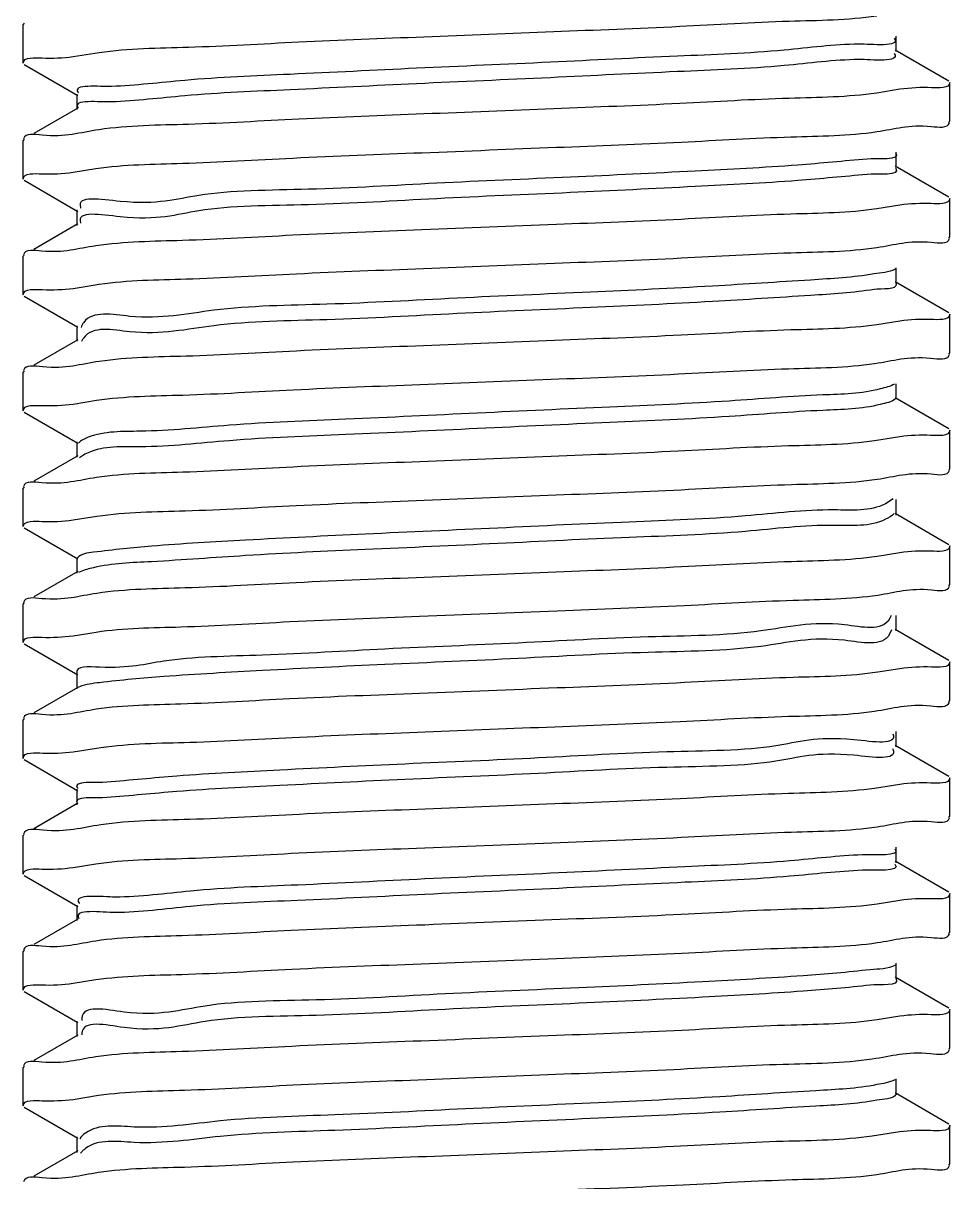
# Model space of a CAD drawing. Extents: x 552102 to 973302, y -80747 to 40012826.
# Drawn here: x 599510 to 599592.9, y 211685.2 to 211788.9 of the extents above; entities that cross this region are included whole.
import ezdxf

# ---------------------------------------------------------------- set-up
doc = ezdxf.new("R2010")
doc.units = 0
doc.header["$LTSCALE"] = 1000
doc.header["$MEASUREMENT"] = 0
doc.layers.add('02___PRT_ALL_AXES', color=7, linetype='Continuous')

msp = doc.modelspace()

# ---------------------------------------------------------------- linework, layer by layer
at = {"color": 133, "linetype": 'Continuous'}
for p, q in [((599510.0893573324, 211788.8757659278), (599509.991222931, 211788.7622258834)), ((599588.1464488487, 211786.3430258803), (599588.1464488487, 211787.7254258922)), ((599514.46555656, 211785.8965097837), (599516.7816336999, 211786.2638890467)), ((599592.8370884995, 211783.6917659274), (599588.0355889659, 211786.4713454775)), ((599510.0894000063, 211785.1926611684), (599514.8908172856, 211782.4131292186)), ((599588.4670494924, 211782.9730552635), (599586.3887134979, 211782.6384087495)), ((599514.7799969831, 211782.5414258919), (599514.7799969831, 211781.1590258799)), ((599514.8908568571, 211781.2873454771), (599510.9607480596, 211779.0120823763)), ((599592.8370458166, 211780.008661168), (599592.9352229277, 211780.1222258887)), ((599510.0893573324, 211778.5077659271), (599509.991222931, 211778.3942258827)), ((599588.1464488487, 211775.9750258795), (599588.1464488487, 211777.3574258915)), ((599514.4591911862, 211775.5458050243), (599516.4977751087, 211775.875090643)), ((599592.8370884995, 211773.3237659267), (599588.0355889659, 211776.1033454768)), ((599510.0894000063, 211774.8246611677), (599514.8908172856, 211772.0451292179)), ((599588.4665188262, 211772.6037659071), (599586.4094810466, 211772.2719422124)), ((599514.7799969831, 211772.1734258912), (599514.7799969831, 211770.7910258792)), ((599514.8908568571, 211770.9193454764), (599510.9607480596, 211768.6440823755)), ((599592.8370458166, 211769.6406611673), (599592.9352229277, 211769.754225888)), ((599510.0893573324, 211768.1397659264), (599509.991222931, 211768.026225882)), ((599588.1464488487, 211765.6070258788), (599588.1464488487, 211766.9894258908)), ((599514.4673974673, 211765.159459608), (599516.8064205835, 211765.52968617)), ((599592.8370884995, 211762.955765926), (599588.0355889659, 211765.735345476)), ((599510.0894000063, 211764.4566611669), (599514.8908172856, 211761.6771292172)), ((599588.4664328346, 211762.235959687), (599586.4066637169, 211761.9037340454)), ((599514.7799969831, 211761.8054258905), (599514.7799969831, 211760.4230258785)), ((599514.8908568571, 211760.5513454757), (599510.9607480596, 211758.2760823838)), ((599515.3100830327, 211760.568628969), (599515.221684567, 211760.4001084588)), ((599515.3336858909, 211760.6075660161), (599515.3100830327, 211760.568628969)), ((599592.8370458166, 211759.2726611666), (599592.9352229277, 211759.3862258873)), ((599510.0893573324, 211757.7717659257), (599509.991222931, 211757.6582258813)), ((599588.1464488487, 211755.2390258781), (599588.1464488487, 211756.6214258901)), ((599514.4609803985, 211754.806221994), (599516.5554120968, 211755.143346735)), ((599592.8370884995, 211752.5877659343), (599588.0355889659, 211755.3673454753)), ((599510.0894000063, 211754.0886611662), (599514.8908172856, 211751.3091292164)), ((599588.4610021481, 211751.8802834622), (599586.2011833946, 211751.5206610135)), ((599514.7799969831, 211751.4374258897), (599514.7799969831, 211750.0550258778)), ((599514.8908568571, 211750.183345475), (599510.9607480596, 211747.9080823831)), ((599515.202445225, 211750.1252969108), (599515.0371961335, 211750.0061312191)), ((599515.2574475327, 211750.1600417725), (599515.202445225, 211750.1252969108)), ((599592.8370458166, 211748.9046611659), (599592.9352229277, 211749.0182258956)), ((599510.0893573324, 211747.4037659339), (599509.991222931, 211747.2902258805)), ((599587.8726873706, 211746.3096722953), (599587.1747233878, 211745.8727708898)), ((599588.1464488487, 211744.8710258774), (599588.1464488487, 211746.2534258894)), ((599514.4613030503, 211744.4357045613), (599516.5933720687, 211744.7781405053)), ((599592.8370884995, 211742.2197659246), (599588.0355889659, 211744.9993454746)), ((599510.0894000063, 211743.7206611834), (599514.8908172856, 211740.9411292157)), ((599588.4669110815, 211741.4991886042), (599586.4170784663, 211741.1685037396)), ((599514.7799969831, 211741.069425889), (599514.7799969831, 211739.6870258949)), ((599514.8908568571, 211739.8153454743), (599510.9607480596, 211737.5400823824)), ((599515.1055607239, 211739.8030866615), (599514.9423697183, 211739.7244767211)), ((599592.8370458166, 211738.5366611741), (599592.9352229277, 211738.6502258948)), ((599510.0893573324, 211737.0357659242), (599509.991222931, 211736.9222258798)), ((599587.6861878167, 211735.8821319483), (599587.5484065304, 211735.5870566271)), ((599588.1464488487, 211734.5030258856), (599588.1464488487, 211735.8854258887)), ((599514.460512353, 211734.0718132041), (599516.536116008, 211734.4059237502)), ((599587.7226575086, 211734.6161165706), (599587.5484065304, 211734.204656624)), ((599592.8370884995, 211731.8517659239), (599588.0355889659, 211734.6313454739)), ((599510.0894000063, 211733.3526611827), (599514.8908172856, 211730.573129215)), ((599588.4690065573, 211731.1261008284), (599586.4954707095, 211730.8063154779)), ((599514.7799969831, 211730.7014258883), (599514.7799969831, 211729.3190258942)), ((599514.8908568571, 211729.4473454735), (599510.9607480596, 211727.1720823816)), ((599515.0360233019, 211729.514750915), (599514.8883235018, 211729.4521028719)), ((599592.8370458166, 211728.1686611734), (599592.9352229277, 211728.2822258941)), ((599510.0893573324, 211726.6677659235), (599509.991222931, 211726.5542258791)), ((599588.1464488487, 211724.1350258849), (599588.1464488487, 211725.517425888)), ((599514.469970421, 211723.6796578369), (599516.9414565574, 211724.0674250446)), ((599587.8094593624, 211723.9698900185), (599587.8323762456, 211723.9189423255)), ((599592.8370884995, 211721.4837659232), (599588.0355889659, 211724.2633454821)), ((599510.0894000063, 211722.984661182), (599514.8908172856, 211720.2051292143)), ((599588.4610982606, 211720.7766826353), (599586.192208303, 211720.4160074911)), ((599514.7799969831, 211720.3334258876), (599514.7799969831, 211718.9510258935)), ((599514.8908568571, 211719.0793454818), (599510.9607480596, 211716.8040823809)), ((599592.8370458166, 211717.8006611727), (599592.9352229277, 211717.9142258934)), ((599510.0893573324, 211716.2997659228), (599509.991222931, 211716.1862258784)), ((599588.1464488487, 211713.7670258842), (599588.1464488487, 211715.1494258962)), ((599514.4595085273, 211713.3376062683), (599516.5030451218, 211713.6674805067)), ((599592.8370884995, 211711.1157659224), (599588.0355889659, 211713.8953454814)), ((599510.0894000063, 211712.6166611634), (599514.8908172856, 211709.8371292225)), ((599588.467282487, 211710.3941358528), (599586.435488961, 211710.0658657543)), ((599514.7799969831, 211709.9654258958), (599514.7799969831, 211708.5830258928)), ((599514.8908568571, 211708.7113454811), (599510.9607480596, 211706.4360823802)), ((599592.8370458166, 211707.432661163), (599592.9352229277, 211707.5462258837)), ((599510.0893573324, 211705.9317659221), (599509.991222931, 211705.8182258866)), ((599588.1464488487, 211703.3990258835), (599588.1464488487, 211704.7814258955)), ((599514.4591764341, 211702.9702419064), (599516.4924196491, 211703.2986943058)), ((599592.8370884995, 211700.7477659307), (599588.0355889659, 211703.5273454807)), ((599510.0894000063, 211702.2486611627), (599514.8908172856, 211699.4691292218)), ((599588.4669567327, 211700.0267623089), (599586.4248831581, 211699.6970809303)), ((599514.7799969831, 211699.5974258951), (599514.7799969831, 211698.215025892)), ((599514.8908568571, 211698.3433454804), (599510.9607480596, 211696.0680823795)), ((599515.2349017957, 211698.4655297569), (599515.2340929577, 211698.3558905385)), ((599592.8370458166, 211697.0646611623), (599592.9352229277, 211697.178225892)), ((599510.0893573324, 211695.5637659303), (599509.991222931, 211695.4502258859)), ((599588.1464488487, 211693.0310258828), (599588.1464488487, 211694.4134258858)), ((599514.4655093888, 211692.5876099996), (599516.7369049321, 211692.9486384354)), ((599592.8370884995, 211690.37976593), (599588.0355889659, 211693.15934548)), ((599510.0894000063, 211691.8806611798), (599514.8908172856, 211689.1011292211)), ((599588.4567566226, 211689.6843412838), (599585.9937242101, 211689.2976540945)), ((599514.7799969831, 211689.2294258855), (599514.7799969831, 211687.8470258913)), ((599514.8908568571, 211687.9753454707), (599510.9607480596, 211685.7000824145)), ((599515.2746377478, 211687.9339731477), (599515.135670192, 211687.7800984106)), ((599515.3148148785, 211687.9732677333), (599515.2746377478, 211687.9339731477)), ((599592.8370458166, 211686.6966611705), (599592.9352229277, 211686.8102258913))]:
    msp.add_line(p, q, dxfattribs=at)
for points, start_tangent, end_tangent in [([(599516.7816336999, 211786.2638890467), (599524.7783805171, 211786.7448149524), (599534.6534823397, 211787.2095704011), (599545.861511455, 211787.6746575228), (599557.4846286337, 211788.1386598788), (599568.7542233149, 211788.6078877769), (599578.5597042183, 211789.0731514326), (599586.3887134979, 211789.5504087381)], (0.9892173584738531, 0.1464548315830265), (0.9891120938178367, 0.147164078032974)), ([(599584.8047302613, 211787.015628048), (599578.0975119511, 211786.4742746822), (599568.5492766361, 211785.9329212628), (599557.1785121153, 211785.3915679059), (599545.198111106, 211784.8502145044), (599533.8859948734, 211784.3088611297), (599524.4488002489, 211783.7675077639), (599517.893170602, 211783.2261543445)], (-0.9999320205818704, -0.0116599406112549), (-0.9992826611196092, -0.03787034705033007)), ([(599587.9623282711, 211787.5472275786), (599584.8047302613, 211787.015628048)], (0.5627529544260138, -0.8266251340751701), (-0.9999320205554598, -0.01165994287617466)), ([(599509.991222931, 211785.3062258891), (599511.6776441375, 211785.7784176908)], (0, 1), (0.9992608383999717, -0.03844186312063661)), ([(599511.6776441375, 211785.7784176908), (599514.46555656, 211785.8965097837)], (0.9992608383390218, -0.03844186470497246), (0.9919903885824038, 0.1263133760143064)), ([(599587.9456760178, 211786.1877015702), (599587.9554883252, 211786.1745814107), (599584.8047302613, 211785.6332280538)], (0.6118955480429574, -0.7909385806023175), (-0.9999320205781932, -0.01165994092659859)), ([(599584.8047302613, 211785.6332280538), (599578.0975119511, 211785.0918746791), (599568.5492766361, 211784.5505212776), (599557.1785121153, 211784.0091679028), (599545.198111106, 211783.4678144924), (599533.8859948734, 211782.9264611266), (599524.4488002489, 211782.3851077519), (599517.893170602, 211781.8437543593)], (-0.9999320205818704, -0.0116599406112549), (-0.9992826611196092, -0.03787034705033007)), ([(599517.893170602, 211783.2261543445), (599514.9183795761, 211782.6848009787), (599514.9293912958, 211782.6715823732)], (-0.9992826612493549, -0.03787034362673448), (0.6568921966464659, -0.7539845104410176)), ([(599591.300114713, 211783.1133219741), (599588.4670494924, 211782.9730552635)], (-0.9993978193765646, 0.03469868333766799), (-0.99080132682048, -0.1353245386867302)), ([(599592.9352229277, 211783.578225883), (599591.300114713, 211783.1133219741)], (0, -1), (-0.999397819327953, 0.03469868473778582)), ([(599517.893170602, 211781.8437543593), (599514.9153788368, 211781.3062373928)], (-0.9992826611483475, -0.0378703462920142), (0.6102960095865232, -0.7921734536594662)), ([(599586.3887134979, 211782.6384087495), (599578.5597042183, 211782.1611514262), (599568.7542233149, 211781.6958877615), (599557.4846286337, 211781.2266598813), (599545.861511455, 211780.7626575253), (599534.6534823397, 211780.2975703947), (599524.7783805171, 211779.8328149549), (599516.7816336999, 211779.3518890582)], (-0.9891120938178367, -0.147164078032974), (-0.9892173584738531, -0.1464548315830265)), ([(599586.4094810466, 211779.1839422009), (599591.2700277845, 211779.6530354253), (599592.9147981474, 211779.9835215382)], (0.9890775217560883, 0.1473962548941959), (0.307648452584219, 0.9515000943891365)), ([(599516.7816336999, 211779.3518890582), (599511.6776441375, 211778.8664176843), (599510.011204351, 211778.532522457)], (-0.9892173588025881, -0.1464548293626123), (-0.3019813593297921, -0.9533138300776567)), ([(599516.4977751087, 211775.875090643), (599524.242656965, 211776.3487675122), (599534.1264878224, 211776.818561428), (599545.6777756672, 211777.2992769949), (599557.7150220464, 211777.7799289755), (599568.9034401904, 211778.2464256964), (599578.7144408206, 211778.7133015028), (599586.4094810466, 211779.1839422009)], (0.9890497802804536, 0.1475822893411897), (0.9890775221449601, 0.1473962522847372)), ([(599585.5257843623, 211776.7299137495), (599579.3217393348, 211776.1885603748), (599570.146091784, 211775.647207009), (599558.9775864849, 211775.1058536074), (599547.0075417171, 211774.5645002327), (599535.5127739887, 211774.0231468312), (599525.7194031785, 211773.4817934654), (599518.6720651101, 211772.940440055), (599515.1224828163, 211772.3990866802), (599515.1491165528, 211772.3269208453)], (-0.9961187004611572, -0.0880200806155918), (0.3839654721905202, -0.9233474514859024)), ([(599588.0962192725, 211777.2716058783), (599585.5257843623, 211776.7299137495)], (0.574035108521336, -0.8188306871294566), (-0.9961187006411826, -0.08802007857825468)), ([(599509.991222931, 211774.9382258884), (599511.6449714612, 211775.4057900302)], (0, 1), (0.9993734454981276, -0.03539373437772864)), ([(599511.6449714612, 211775.4057900302), (599514.4591911862, 211775.5458050243)], (0.9993734451782732, -0.0353937434090964), (0.990671018035469, 0.1362752142708556)), ([(599588.07844641, 211775.9107302896), (599588.0964560399, 211775.8888671569), (599585.5257843623, 211775.3475137375)], (0.6870247253769951, -0.7266340390600102), (-0.9961187006278107, -0.0880200787295824)), ([(599585.5257843623, 211775.3475137375), (599579.3217393348, 211774.8061603806), (599570.146091784, 211774.2648070149), (599558.9775864849, 211773.7234536044), (599547.0075417171, 211773.1821002386), (599535.5127739887, 211772.6407468192), (599525.7194031785, 211772.0993934534), (599518.6720651101, 211771.5580400608), (599515.1224828163, 211771.0166866861)], (-0.9961187004569733, -0.08802008066294185), (0.3033696957275072, -0.9528729336664988)), ([(599591.2700277845, 211772.7410354189), (599588.4665188262, 211772.6037659071)], (-0.9993507002462731, 0.03603023615359436), (-0.9907812717888419, -0.1354712939057028)), ([(599592.9352229277, 211773.2102258823), (599591.2700277845, 211772.7410354189)], (0, -1), (-0.9993507000890096, 0.03603024051552429)), ([(599586.4094810466, 211772.2719422124), (599578.7144408206, 211771.8013014964), (599568.9034401904, 211771.33442569), (599557.7150220464, 211770.8679289691), (599545.6777756672, 211770.3872769974), (599534.1264878224, 211769.9065614216), (599524.242656965, 211769.4367675058), (599516.4977751087, 211768.9630906365)], (-0.9890775221449601, -0.1473962522847372), (-0.9890497802804536, -0.1475822893411897)), ([(599515.1224828163, 211771.0166866861), (599515.1278366486, 211771.0004880033)], (0.303369399857278, -0.9528730278637522), (0.323940287390274, -0.9460775286441945)), ([(599586.4066637169, 211768.8157340608), (599591.2691177467, 211769.2849063746), (599592.9148143212, 211769.6155351899)], (0.9890749486720858, 0.14741352010352), (0.3074392624223914, 0.9515677064303812)), ([(599516.4977751087, 211768.9630906365), (599511.6449714612, 211768.4937900327), (599510.0118317822, 211768.1650527738)], (-0.9890497804334308, -0.1475822883159845), (-0.3100958458689775, -0.9507052994355314)), ([(599516.8064205835, 211765.52968617), (599524.5667735378, 211765.9977850191), (599534.4474644403, 211766.4645927153), (599545.8234458932, 211766.9371288321), (599557.5463875245, 211767.4051437817), (599568.8852035741, 211767.877626004), (599578.7050233523, 211768.3448044978), (599586.4066637169, 211768.8157340608)], (0.9892545224827965, 0.1462035900630838), (0.9890749489578281, 0.1474135181863243)), ([(599586.1621536146, 211766.4441994868), (599580.47670602, 211765.9028460852), (599571.6964583586, 211765.3614927105), (599560.7579789917, 211764.820139309), (599548.8280498872, 211764.2787859342), (599537.1792084643, 211763.7374325685), (599527.0540092925, 211763.1960791669), (599519.5324835907, 211762.6547257922), (599515.4169348459, 211762.1133723817), (599515.1746599803, 211761.6667089961)], (-0.9874621319496677, -0.1578560672429709), (-0.331595624529637, -0.9434216140161301)), ([(599588.0323310385, 211766.8674143038), (599586.1621536146, 211766.4441994868)], (-0.8855202395575625, -0.4646008021236264), (-0.987462132997838, -0.1578560606861838)), ([(599509.991222931, 211764.5702258877), (599511.728685395, 211765.0495600275)], (0, 1), (0.9991654486697679, -0.04084612814627013)), ([(599511.728685395, 211765.0495600275), (599514.4673974673, 211765.159459608)], (0.9991654488543917, -0.04084612363005779), (0.9922307256830039, 0.1244113620638387)), ([(599586.1621536146, 211765.0617994837), (599580.47670602, 211764.5204460821), (599571.6964583586, 211763.9790927074), (599560.7579789917, 211763.4377393059), (599548.8280498872, 211762.8963859401), (599537.1792084643, 211762.3550325654), (599527.0540092925, 211761.8136791549), (599519.5324835907, 211761.2723257981), (599515.4169348459, 211760.7309723876), (599515.3336858909, 211760.6075660161)], (-0.9874621319636275, -0.1578560671556455), (-0.528040330993159, -0.849219293730798)), ([(599588.1460688243, 211765.6069851092), (599586.1621536146, 211765.0617994837)], (0.106699408804716, -0.9942913235871689), (-0.9874621312653429, -0.1578560715237362)), ([(599591.2691177467, 211762.3729063771), (599588.4664328346, 211762.235959687)], (-0.9993485405321088, 0.03609008917063553), (-0.9907970745753641, -0.1353556685658217)), ([(599592.9352229277, 211762.8422258816), (599591.2691177467, 211762.3729063771)], (0, -1), (-0.9993485404461611, 0.03609009155056086)), ([(599586.4066637169, 211761.9037340454), (599578.7050233523, 211761.4328044824), (599568.8852035741, 211760.9656259976), (599557.5463875245, 211760.4931437752), (599545.8234458932, 211760.0251288346), (599534.4474644403, 211759.5525927178), (599524.5667735378, 211759.0857850305), (599516.8064205835, 211758.6176861725)], (-0.9890749489578281, -0.1474135181863243), (-0.9892545224827965, -0.1462035900630838)), ([(599586.2011833946, 211758.4326610199), (599591.2167566189, 211758.9095378093), (599592.9157148817, 211759.2483075044)], (0.9892176862166178, 0.1464526178538341), (0.2957251171644706, 0.9552730787989684)), ([(599516.8064205835, 211758.6176861725), (599511.728685395, 211758.13756003), (599510.0104063222, 211757.7958278797)], (-0.9892545225066491, -0.1462035899016905), (-0.2915318317668046, -0.9565611277209061)), ([(599516.5554120968, 211755.143346735), (599524.2885095159, 211755.6151841901), (599534.1566625306, 211756.0838828258), (599545.4993930499, 211756.5561070732), (599557.237142227, 211757.0247115813), (599568.6052358488, 211757.4973717234), (599578.4874584445, 211757.9653580449), (599586.2011833946, 211758.4326610199)], (0.9890841613131511, 0.1473516943895136), (0.9892176864907221, 0.1464526160023909)), ([(599586.7122558097, 211756.1584851883), (599581.5595406304, 211755.6171318136), (599573.1965219269, 211755.075778412), (599562.5152632754, 211754.5344250373), (599550.6551094601, 211753.9930716357), (599538.8811552266, 211753.45171827), (599528.4493005822, 211752.9103648953), (599520.4722869465, 211752.3690114937), (599515.801003618, 211751.827658119), (599514.9439661781, 211751.2989134512)], (-0.9667274145682236, -0.2558087291752141), (-0.645315608151025, -0.76391607253459)), ([(599587.9762154439, 211756.5949567698), (599586.7122558097, 211756.1584851883)], (-0.8637282584499296, -0.5039578311278154), (-0.9667274151129157, -0.255808727116767)), ([(599509.991222931, 211754.2022258959), (599511.6657370786, 211754.672736337)], (0, 1), (0.9993269816881206, -0.03668219827260504)), ([(599511.6657370786, 211754.672736337), (599514.4609803985, 211754.806221994)], (0.9993269818236667, -0.03668219457994475), (0.990980480620567, 0.1340062947365913)), ([(599586.7122558097, 211754.7760851852), (599581.5595406304, 211754.2347318105), (599573.1965219269, 211753.6933784179), (599562.5152632754, 211753.1520250432), (599550.6551094601, 211752.6106716416), (599538.8811552266, 211752.0693182669), (599528.4493005822, 211751.5279648922), (599520.4722869465, 211750.9866114817), (599515.801003618, 211750.4452581249), (599515.2574475327, 211750.1600417725)], (-0.9667274146155225, -0.2558087289964668), (-0.851242627951181, -0.5247723204960102)), ([(599588.0868645768, 211755.2946642808), (599586.7122558097, 211754.7760851852)], (-0.6824913550785854, -0.7308936654828774), (-0.9667274169960406, -0.2558087200002443)), ([(599591.2167566189, 211751.9975377939), (599588.4610021481, 211751.8802834622)], (-0.9992165379793613, 0.03957663740819588), (-0.9918327185444386, -0.1275455151102886)), ([(599592.9352229277, 211752.4742258809), (599591.2167566189, 211751.9975377939)], (0, -1), (-0.9992165382414692, 0.03957663079059272)), ([(599586.2011833946, 211751.5206610135), (599578.4874584445, 211751.0533580563), (599568.6052358488, 211750.5853717259), (599557.237142227, 211750.1127115659), (599545.4993930499, 211749.6441070757), (599534.1566625306, 211749.1718828283), (599524.2885095159, 211748.7031841837), (599516.5554120968, 211748.2313467286)], (-0.9892176864907221, -0.1464526160023909), (-0.9890841613131511, -0.1473516943895136)), ([(599586.4170784663, 211748.0805037461), (599591.2774381379, 211748.5500876627), (599592.9146706174, 211748.8794141314)], (0.9891005385188134, 0.147241722014494), (0.3092967431947086, 0.9509655749022392)), ([(599516.5554120968, 211748.2313467286), (599511.6657370786, 211747.7607363395), (599510.0114664922, 211747.4287447564)], (-0.9890841612313451, -0.1473516949386286), (-0.3053719834204385, -0.9522331393843986)), ([(599516.5933720687, 211744.7781405053), (599524.485564975, 211745.2575353525), (599534.4265044163, 211745.7276781164), (599545.8968164603, 211746.2040751747), (599557.701507629, 211746.675385066), (599568.9302532504, 211747.1436017625), (599578.7487193266, 211747.6111117236), (599586.4170784663, 211748.0805037461)], (0.9890831269543766, 0.1473586372567027), (0.9891005381274288, 0.1472417246436306)), ([(599587.1747233878, 211745.8727708898), (599582.5675510506, 211745.3314175151), (599574.6425530742, 211744.7900641493), (599564.2450704465, 211744.2487107388), (599552.4841781686, 211743.7073573641), (599540.6143829833, 211743.1660039715), (599529.9018080662, 211742.6246506057), (599521.4891386341, 211742.083297231), (599516.2737343024, 211741.5419438205), (599514.829770432, 211741.0241845331)], (-0.8942030244583578, -0.4476616479547088), (-0.672613978184306, -0.7399935380468413)), ([(599509.991222931, 211743.8342258952), (599511.6516810785, 211744.3027439914)], (0, 1), (0.9993430096013811, -0.03624291876841512)), ([(599511.6516810785, 211744.3027439914), (599514.4613030503, 211744.4357045613)], (0.999343009649919, -0.0362429174300588), (0.9911205841098629, 0.1329661150584027)), ([(599587.1747233878, 211744.4903708867), (599582.5675510506, 211743.949017512), (599574.6425530742, 211743.4076641373), (599564.2450704465, 211742.8663107447), (599552.4841781686, 211742.32495737), (599540.6143829833, 211741.7836039684), (599529.9018080662, 211741.2422505937), (599521.4891386341, 211740.7008972368), (599516.2737343024, 211740.1595438264), (599515.1055607239, 211739.8030866615)], (-0.8942030245296376, -0.4476616478123275), (-0.9208585357288193, -0.3898968545338306)), ([(599587.9628960501, 211745.0192336879), (599587.1747233878, 211744.4903708867)], (-0.6282180730567771, -0.7780373080288823), (-0.8942030271647684, -0.4476616425486604)), ([(599591.2774381379, 211741.6380876742), (599588.4669110815, 211741.4991886042)], (-0.9993650742606376, 0.03562931865795905), (-0.9907237719052325, -0.1358911615296186)), ([(599592.9352229277, 211742.1062258802), (599591.2774381379, 211741.6380876742)], (0, -1), (-0.9993650741618494, 0.03562932142886293)), ([(599586.4170784663, 211741.1685037396), (599578.7487193266, 211740.6991117171), (599568.9302532504, 211740.2316017739), (599557.701507629, 211739.7633850596), (599545.8968164603, 211739.2920751772), (599534.4265044163, 211738.8156781189), (599524.485564975, 211738.345535355), (599516.5933720687, 211737.8661404989)], (-0.9891005381274288, -0.1472417246436306), (-0.9890831269543766, -0.1473586372567027)), ([(599586.4954707095, 211737.7183154843), (599591.2925178746, 211738.184236022), (599592.9143867771, 211738.5111773185)], (0.9890732988486163, 0.1474245892133193), (0.31294939106009, 0.9497698029707614)), ([(599516.5933720687, 211737.8661404989), (599511.6516810785, 211737.390743985), (599510.0116876672, 211737.0609323047)], (-0.9890831267247152, -0.1473586387982093), (-0.3082410851288154, -0.951308274661064)), ([(599516.536116008, 211734.4059237502), (599524.0927015076, 211734.868842449), (599533.8675863455, 211735.33520362), (599545.4807847062, 211735.8193588875), (599557.7821927498, 211736.310632845), (599569.1838305871, 211736.7867436401), (599578.9010745297, 211737.2511786095), (599586.4954707095, 211737.7183154843)], (0.989163116566422, 0.146820737038755), (0.9890732991656612, 0.1474245870862602)), ([(599587.5484065304, 211735.5870566271), (599583.4982311765, 211735.0457032166), (599576.030956764, 211734.5043498508), (599565.9430999228, 211733.9629964761), (599554.3107085953, 211733.4216430656), (599542.3745826761, 211732.8802896999), (599531.4079206685, 211732.3389362983), (599522.5805105994, 211731.7975829325), (599516.8339515993, 211731.2562295578), (599514.7812156001, 211730.7148761652), (599514.7840917866, 211730.7028369627)], (-0.505307378439149, -0.8629394262026475), (0.325802814075678, -0.9454377432387441)), ([(599509.991222931, 211733.4662258945), (599511.6639474194, 211733.9364831171)], (0, 1), (0.9993353595117829, -0.03645324717300008)), ([(599511.6639474194, 211733.9364831171), (599514.460512353, 211734.0718132041)], (0.9993353593201512, -0.03645325242641943), (0.990870145282874, 0.1348197136441711)), ([(599587.5484065304, 211734.204656624), (599583.4982311765, 211733.6633032135), (599576.030956764, 211733.1219498388), (599565.9430999228, 211732.5805964641), (599554.3107085953, 211732.0392430804), (599542.3745826761, 211731.4978897057), (599531.4079206685, 211730.9565362952), (599522.5805105994, 211730.4151829205), (599516.8339515993, 211729.8738295636), (599515.0360233019, 211729.514750915)], (-0.5053073781264978, -0.8629394263857254), (-0.9427034243574139, -0.3336319134987025)), ([(599591.2925178746, 211731.2722360156), (599588.4690065573, 211731.1261008284)], (-0.9994057618941025, 0.03446916147614464), (-0.9903279344326344, -0.1387464676393303)), ([(599592.9352229277, 211731.7382258795), (599591.2925178746, 211731.2722360156)], (0, -1), (-0.9994057619939919, 0.03446915857993162)), ([(599586.4954707095, 211730.8063154779), (599578.9010745297, 211730.339178612), (599569.1838305871, 211729.8747436426), (599557.7821927498, 211729.3986328474), (599545.4807847062, 211728.9073588811), (599533.8675863455, 211728.4232036314), (599524.0927015076, 211727.9568424515), (599516.536116008, 211727.4939237616)], (-0.9890732991656612, -0.1474245870862602), (-0.989163116566422, -0.146820737038755)), ([(599586.192208303, 211727.3280074976), (599591.2254968743, 211727.8067600451), (599592.9155813077, 211728.1441911034)], (0.9892683842367618, 0.1461097667836986), (0.2974746912136672, 0.9547297042028876)), ([(599516.536116008, 211727.4939237616), (599511.6639474194, 211727.0244831107), (599510.0115041236, 211726.6927765481)], (-0.9891631165991949, -0.146820736817957), (-0.3058583743179576, -0.9520770214954124)), ([(599516.9414565574, 211724.0674250446), (599524.9057413052, 211724.5434237949), (599534.7129548083, 211725.0041579775), (599545.979930536, 211725.4714119128), (599557.5710732798, 211725.9341367862), (599568.7886219482, 211726.4013938866), (599578.5003701608, 211726.8620354614), (599586.192208303, 211727.3280074976)], (0.9892931357767892, 0.1459420827072417), (0.9892683845638209, 0.1461097645692716)), ([(599587.8323762456, 211725.3013423107), (599584.3492672722, 211724.7599889539), (599577.3582811813, 211724.2186355523), (599567.605130131, 211723.6772821776), (599556.1301597425, 211723.1359288118), (599544.1573781738, 211722.5945753924), (599532.9638938735, 211722.0532220266), (599523.7436895737, 211721.511868634), (599517.4802627454, 211720.9705152682)], (0.3769361275506608, -0.9262392540521656), (-0.9967841116661886, -0.0801338550791568)), ([(599509.991222931, 211723.0982258938), (599511.7402661006, 211723.579166203)], (0, 1), (0.9991144968107087, -0.04207400934881728)), ([(599511.7402661006, 211723.579166203), (599514.469970421, 211723.6796578369)], (0.9991144966179151, -0.04207401392700866), (0.992819284510058, 0.1196238617707052)), ([(599587.8323762456, 211723.9189423255), (599584.3492672722, 211723.3775889597), (599577.3582811813, 211722.8362355403), (599567.605130131, 211722.2948821746), (599556.1301597425, 211721.7535287998), (599544.1573781738, 211721.2121754072), (599532.9638938735, 211720.6708220325), (599523.7436895737, 211720.129468622), (599517.4802627454, 211719.5881152652)], (0.3769361275506608, -0.9262392540521656), (-0.9967841116661886, -0.0801338550791568)), ([(599517.4802627454, 211720.9705152682), (599514.8417184124, 211720.4291618935), (599514.8590868871, 211720.4086511932)], (-0.9967841118171974, -0.08013385320075928), (0.6891822254874629, -0.7245880623306928)), ([(599591.2254968743, 211720.8947600565), (599588.4610982606, 211720.7766826353)], (-0.9992306549184372, 0.03921859598801502), (-0.9918364993544563, -0.1275161109362175)), ([(599592.9352229277, 211721.3702258788), (599591.2254968743, 211720.8947600565)], (0, -1), (-0.9992306548856529, 0.03921859682330897)), ([(599517.4802627454, 211719.5881152652), (599514.8443766962, 211719.0432524613)], (-0.9967841116419316, -0.08013385538089059), (0.6133238831518222, -0.7898315101055225)), ([(599586.192208303, 211720.4160074911), (599578.5003701608, 211719.950035455), (599568.7886219482, 211719.489393898), (599557.5710732798, 211719.0221367798), (599545.979930536, 211718.5594119153), (599534.7129548083, 211718.09215798), (599524.9057413052, 211717.6314237885), (599516.9414565574, 211717.1554250382)], (-0.9892683845638209, -0.1461097645692716), (-0.9892931357767892, -0.1459420827072417)), ([(599586.435488961, 211716.9778657428), (599591.2777442405, 211717.4461311839), (599592.9146601836, 211717.7754054836)], (0.9890611297065511, 0.1475062090340643), (0.3094299147111769, 0.9509222512286869)), ([(599516.9414565574, 211717.1554250382), (599511.7402661006, 211716.6671662054), (599510.0101967881, 211716.3236429832)], (-0.9892931356448487, -0.1459420836016239), (-0.2887779027821482, -0.9573961159649355)), ([(599516.5030451218, 211713.6674805067), (599524.1783688049, 211714.137373986), (599533.9698612461, 211714.6036946646), (599545.1975112746, 211715.0719628326), (599557.3248917231, 211715.5562379054), (599568.8948234151, 211716.0380478135), (599578.7440816531, 211716.5068667195), (599586.435488961, 211716.9778657428)], (0.9890806707641762, 0.1473751224619929), (0.989061129629656, 0.1475062095496626)), ([(599585.118543459, 211714.4742746554), (599578.6212264488, 211713.9329212896), (599569.2270290295, 211713.3915678791), (599557.9380081365, 211712.8502145133), (599545.958337135, 211712.3088611386), (599534.5658593635, 211711.7675077282), (599524.9757836441, 211711.2261543713), (599518.211060838, 211710.6848009608)], (-0.9988957390792776, -0.04698193747881996), (-0.9999998607093453, -0.0005278080049025493)), ([(599588.0270018468, 211715.0142813198), (599585.118543459, 211714.4742746554)], (0.6217299246293804, -0.7832317031506992), (-0.9988957392168129, -0.04698193455464676)), ([(599509.991222931, 211712.7302258841), (599511.6520773481, 211713.1988002888)], (0, 1), (0.9993609344001696, -0.03574524856285243)), ([(599511.6520773481, 211713.1988002888), (599514.4595085273, 211713.3376062683)], (0.9993609347630881, -0.03574523841642605), (0.9907055703680492, 0.1360237951305523)), ([(599588.0136669407, 211713.6476186059), (599588.0259265135, 211713.6332280628), (599585.118543459, 211713.0918746523)], (0.6686663212505516, -0.7435626071994571), (-0.9988957391434368, -0.04698193611471369)), ([(599585.118543459, 211713.0918746523), (599578.6212264488, 211712.5505212865), (599569.2270290295, 211712.0091678671), (599557.9380081365, 211711.4678145192), (599545.958337135, 211710.9264611445), (599534.5658593635, 211710.3851077429), (599524.9757836441, 211709.8437543682), (599518.211060838, 211709.3024009667)], (-0.9988957390792776, -0.04698193747881996), (-0.9999998607093453, -0.0005278080049025493)), ([(599518.211060838, 211710.6848009608), (599514.9932680588, 211710.143447595), (599515.0039136478, 211710.1282851122)], (-0.9999998607110073, -0.0005278048559210255), (0.5881970442706858, -0.8087176498081571)), ([(599591.2777442405, 211710.5341311864), (599588.467282487, 211710.3941358528)], (-0.9993687875842518, 0.03552501094134117), (-0.9906453430880579, -0.1364617316977336)), ([(599592.9352229277, 211711.0022258959), (599591.2777442405, 211710.5341311864)], (0, -1), (-0.9993687876369318, 0.03552500945938111)), ([(599518.211060838, 211709.3024009667), (599514.9860669265, 211708.7720113269)], (-0.99999986071058, -0.0005278056655464048), (0.5373646853878576, -0.8433499836355064)), ([(599586.435488961, 211710.0658657543), (599578.7440816531, 211709.5948667309), (599568.8948234151, 211709.1260478071), (599557.3248917231, 211708.6442379079), (599545.1975112746, 211708.1599628261), (599533.9698612461, 211707.6916946671), (599524.1783688049, 211707.2253739975), (599516.5030451218, 211706.7554805003)], (-0.989061129629656, -0.1475062095496626), (-0.9890806707641762, -0.1473751224619929)), ([(599586.4248831581, 211706.6090809278), (599591.2740638027, 211707.077608215), (599592.914725397, 211707.4074602894)], (0.9890769088875546, 0.1474003673857021), (0.3085879802791141, 0.9511958044626023)), ([(599516.5030451218, 211706.7554805003), (599511.6520773481, 211706.2868002824), (599510.0117107163, 211705.9569510422)], (-0.9890806705759064, -0.1473751237255303), (-0.3085316837609992, -0.9512140663991481)), ([(599516.4924196491, 211703.2986943058), (599524.1788787375, 211703.7694009147), (599534.0359910468, 211704.2385955177), (599545.6132877449, 211704.7206854842), (599557.7372240762, 211705.2048226289), (599568.9556384365, 211705.6727156006), (599578.7479451785, 211706.139070826), (599586.4248831581, 211706.6090809278)], (0.9890669109067353, 0.1474674396245095), (0.9890769086166338, 0.1474003692036193)), ([(599585.8041471968, 211704.1885603837), (599579.816652594, 211703.6472069911), (599570.8047642926, 211703.1058536164), (599559.7297592083, 211702.5645002149), (599547.7729820947, 211702.0231468401), (599536.2098343263, 211701.4817934654), (599526.2737296739, 211700.9404400728), (599519.0245290736, 211700.3990866981), (599515.2354877333, 211699.8577332966), (599515.2406570384, 211699.6446017406)], (-0.9932134021382124, -0.1163062243090961), (0.1018764020264039, -0.9947970640840043)), ([(599588.0647026638, 211704.6077713959), (599585.8041471968, 211704.1885603837)], (-0.841891248397738, -0.5396472235370977), (-0.9932134016078644, -0.1163062288380763)), ([(599509.991222931, 211702.3622258923), (599511.6482286373, 211702.8302533768)], (0, 1), (0.9993693636614441, -0.03550880137262324)), ([(599511.6482286373, 211702.8302533768), (599514.4591764341, 211702.9702419064)], (0.9993693635967594, -0.03550880319312626), (0.9906499044802239, 0.1364286141295992)), ([(599588.1129943529, 211703.3713516555), (599588.1285761009, 211703.3475137553), (599585.8041471968, 211702.8061603896)], (0.6374003926310138, -0.7705327634006417), (-0.993213402109088, -0.1163062245578072)), ([(599585.8041471968, 211702.8061603896), (599579.816652594, 211702.264806988), (599570.8047642926, 211701.7234536133), (599559.7297592083, 211701.1821002029), (599547.7729820947, 211700.640746846), (599536.2098343263, 211700.0993934713), (599526.2737296739, 211699.5580400697), (599519.0245290736, 211699.016686695), (599515.2354877333, 211698.4753332935), (599515.2349017957, 211698.4655297569)], (-0.9932134021582917, -0.1163062241376259), (-0.05496467415924566, -0.9984882996783528)), ([(599591.2740638027, 211700.1656082175), (599588.4669567327, 211700.0267623089)], (-0.9993606752389763, 0.03575249342210019), (-0.9907001426629992, -0.1360633210219162)), ([(599592.9352229277, 211700.6342258952), (599591.2740638027, 211700.1656082175)], (0, -1), (-0.9993606752702845, 0.03575249254696998)), ([(599586.4248831581, 211699.6970809303), (599578.7479451785, 211699.2270708374), (599568.9556384365, 211698.760715603), (599557.7372240762, 211698.2928226314), (599545.6132877449, 211697.8086854688), (599534.0359910468, 211697.3265955291), (599524.1788787375, 211696.8574009172), (599516.4924196491, 211696.3866942994)], (-0.9890769086166338, -0.1474003692036193), (-0.9890669109067353, -0.1474674396245095)), ([(599585.9937242101, 211696.2096541009), (599591.1915608594, 211696.6980312727), (599592.9161543439, 211697.0406929872)], (0.9892899423464525, 0.1459637282757355), (0.2899620857366876, 0.9570381334279371)), ([(599516.4924196491, 211696.3866942994), (599511.6482286373, 211695.9182533793), (599510.0117788085, 211695.5890082441)], (-0.9890669105431437, -0.1474674420631258), (-0.3094109454265771, -0.9509284236209536)), ([(599516.7369049321, 211692.9486384354), (599524.425027741, 211693.4143613301), (599534.14019366, 211693.8751616649), (599545.357032017, 211694.3423817597), (599556.9482938597, 211694.8051112733), (599568.2164140681, 211695.272420945), (599578.0209134439, 211695.7330388002), (599585.9937242101, 211696.2096541009)], (0.9892642895877496, 0.1461374878203576), (0.9892899419372034, 0.1459637310494787)), ([(599586.4043740045, 211693.9028460852), (599580.9415876846, 211693.3614927105), (599572.3344134222, 211692.8201393179), (599561.5009583452, 211692.2787859521), (599549.596801595, 211691.7374325416), (599537.8917316297, 211691.1960791669), (599527.6343007515, 211690.6547258101), (599519.9186450044, 211690.1133723996), (599515.5677752803, 211689.5720190338), (599515.0615614186, 211689.0579348109)], (-0.9811494478664463, -0.1932505134569315), (-0.5201772295223259, -0.8540583410320851)), ([(599588.0110741475, 211694.3318286977), (599586.4043740045, 211693.9028460852)], (-0.8851073597521318, -0.4653868946506878), (-0.9811494489505223, -0.1932505079529853)), ([(599509.991222931, 211691.9942258916), (599511.7049496154, 211692.4702515624)], (0, 1), (0.9992229992295955, -0.03941316798497625)), ([(599511.7049496154, 211692.4702515624), (599514.4655093888, 211692.5876099996)], (0.9992229992861842, -0.03941316655031093), (0.991860144410514, 0.1273320616732273)), ([(599586.4043740045, 211692.5204460911), (599580.9415876846, 211691.9790927253), (599572.3344134222, 211691.4377393148), (599561.5009583452, 211690.8963859401), (599549.596801595, 211690.3550325475), (599537.8917316297, 211689.8136791728), (599527.6343007515, 211689.272325807), (599519.9186450044, 211688.7309723965), (599515.5677752803, 211688.1896190218), (599515.3148148785, 211687.9732677333)], (-0.9811494479089394, -0.1932505132411904), (-0.7224958517426988, -0.6913752557147184)), ([(599588.1304300794, 211693.0412288985), (599586.4043740045, 211692.5204460911)], (-0.5372225267222651, -0.843440547271795), (-0.9811494467771575, -0.1932505189873444)), ([(599591.1915608594, 211689.7860312752), (599588.4567566226, 211689.6843412838)], (-0.9991261760358164, 0.04179574571708134), (-0.9927684037746543, -0.120045393359034)), ([(599592.9352229277, 211690.2662258945), (599591.1915608594, 211689.7860312752)], (0, -1), (-0.9991261761873621, 0.04179574209438319)), ([(599585.9937242101, 211689.2976540945), (599578.0209134439, 211688.8210388026), (599568.2164140681, 211688.3604209386), (599556.9482938597, 211687.8931112669), (599545.357032017, 211687.4303817622), (599534.14019366, 211686.9631616674), (599524.425027741, 211686.5023613237), (599516.7369049321, 211686.0366384468)], (-0.9892899419372034, -0.1459637310494787), (-0.9892642895877496, -0.1461374878203576)), ([(599586.388906161, 211685.8704229913), (599591.26381645, 211686.3401552163), (599592.9149060707, 211686.6716127715)], (0.9891666489340727, 0.1467969367409863), (0.3062517567199015, 0.9519505562296681)), ([(599516.7369049321, 211686.0366384468), (599511.7049496154, 211685.558251556), (599510.010787938, 211685.2201620958)], (-0.9892642898998567, -0.1461374857075773), (-0.2965385306723247, -0.9550208897331507)), ([(599516.4328488598, 211682.5582755707), (599524.0250516544, 211683.0252562336), (599533.7494156818, 211683.4900073997), (599545.1612513403, 211683.9665032617), (599557.463757954, 211684.4578205816), (599569.0648285815, 211684.941510459), (599578.8286036561, 211685.4073371015), (599586.388906161, 211685.8704229913)], (0.9890774057513423, 0.1473970333222308), (0.9891666490977963, 0.1467969356377623))]:
    msp.add_spline(points, degree=3, dxfattribs=dict(at, start_tangent=start_tangent, end_tangent=end_tangent))
at = {"layer": '02___PRT_ALL_AXES', "color": 133, "linetype": 'Continuous'}
for p, q in [((599509.991222931, 211785.3062258891), (599509.991222931, 211788.7622258834)), ((599592.9352229277, 211780.1222258887), (599592.9352229277, 211783.578225883)), ((599509.991222931, 211774.9382258884), (599509.991222931, 211778.3942258827)), ((599592.9352229277, 211769.754225888), (599592.9352229277, 211773.2102258823)), ((599509.991222931, 211764.5702258877), (599509.991222931, 211768.026225882)), ((599592.9352229277, 211759.3862258873), (599592.9352229277, 211762.8422258816)), ((599509.991222931, 211754.2022258959), (599509.991222931, 211757.6582258813)), ((599592.9352229277, 211749.0182258956), (599592.9352229277, 211752.4742258809)), ((599509.991222931, 211743.8342258952), (599509.991222931, 211747.2902258805)), ((599592.9352229277, 211738.6502258948), (599592.9352229277, 211742.1062258802)), ((599509.991222931, 211733.4662258945), (599509.991222931, 211736.9222258798)), ((599592.9352229277, 211728.2822258941), (599592.9352229277, 211731.7382258795)), ((599509.991222931, 211723.0982258938), (599509.991222931, 211726.5542258791)), ((599592.9352229277, 211717.9142258934), (599592.9352229277, 211721.3702258788)), ((599509.991222931, 211712.7302258841), (599509.991222931, 211716.1862258784)), ((599592.9352229277, 211707.5462258837), (599592.9352229277, 211711.0022258959)), ((599509.991222931, 211702.3622258923), (599509.991222931, 211705.8182258866)), ((599592.9352229277, 211697.178225892), (599592.9352229277, 211700.6342258952)), ((599509.991222931, 211691.9942258916), (599509.991222931, 211695.4502258859)), ((599592.9352229277, 211686.8102258913), (599592.9352229277, 211690.2662258945))]:
    msp.add_line(p, q, dxfattribs=at)

doc.saveas('drawing.dxf')
